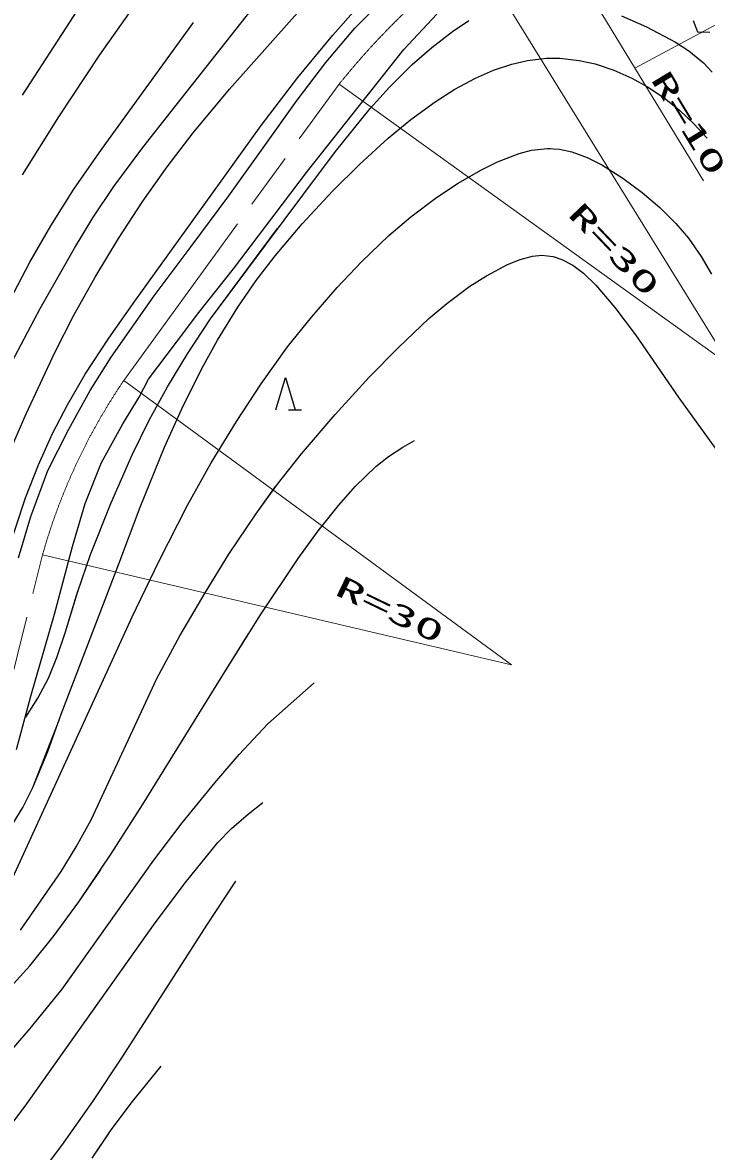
# Model space of a CAD drawing. Units: millimetres, scale not verified. Extents: x 40000 to 680000, y 20000 to 380000.
# Drawn here: x 255966 to 298344, y 247309 to 317277 of the extents above; entities that cross this region are included whole.
import ezdxf
from ezdxf.enums import TextEntityAlignment as Align

# ---------------------------------------------------------------- set-up
doc = ezdxf.new("R2010")
doc.units = ezdxf.units.MM
doc.header["$LTSCALE"] = 1000
doc.linetypes.add('CHAIN', pattern=[18.5, 12, -1.5, 3.5, -1.5])
for name, color, linetype, lineweight in [('M-BGD', 7, 'Continuous', 25), ('M-BMK', 2, 'CHAIN', 13), ('M-STR-HTXT', 7, 'Continuous', 13)]:
    doc.layers.add(name, color=color, linetype=linetype, lineweight=lineweight)
doc.styles.add('ＭＳ ゴシック', font='')
doc.styles.get('ＭＳ ゴシック').set_extended_font_data('MS Gothic')

msp = doc.modelspace()

# ---------------------------------------------------------------- linework, layer by layer
at = {"layer": 'M-BGD'}
for p, q in [((271316, 315990), (277656, 323150)), ((255953, 312775), (260921, 320418)), ((265182, 311762), (271106, 319303)), ((260764, 315278), (263182, 318755)), ((275194, 316505), (277330, 318932)), ((276557, 316932), (278425, 318821)), ((279597, 315604), (281629, 317805)), ((293089, 317702), (294628, 317006)), ((293089, 317702), (294628, 317006)), ((260850, 309412), (266568, 317287)), ((282613, 316716), (283629, 317396)), ((294628, 317006), (296429, 316059)), ((294628, 317006), (296429, 316059)), ((297531, 317411), (297798, 316710)), ((273030, 313882), (275194, 316505)), ((274750, 314808), (276557, 316932)), ((281324, 315730), (282613, 316716)), ((281324, 315730), (282613, 316716)), ((297798, 316710), (298549, 316686)), ((268799, 313143), (271316, 315990)), ((268799, 313143), (271316, 315990)), ((273614, 308061), (279597, 315604)), ((280115, 314675), (281324, 315730)), ((280115, 314675), (281324, 315730)), ((296429, 316059), (297256, 315516)), ((296429, 316059), (297256, 315516)), ((258223, 311445), (260764, 315278)), ((286281, 314707), (287250, 314931)), ((286281, 314707), (287250, 314931)), ((287250, 314931), (288431, 315070)), ((287250, 314931), (288431, 315070)), ((288431, 315070), (288672, 315079)), ((288431, 315070), (289266, 315070)), ((289266, 315070), (290456, 314936)), ((290456, 314936), (291441, 314714)), ((290456, 314936), (291441, 314714)), ((297256, 315516), (298158, 314774)), ((297256, 315516), (298158, 314774)), ((272992, 312465), (274750, 314808)), ((278699, 313273), (280115, 314675)), ((278699, 313273), (280115, 314675)), ((284025, 313829), (285141, 314322)), ((284025, 313829), (285141, 314322)), ((285141, 314322), (286281, 314707)), ((285141, 314322), (286281, 314707)), ((291441, 314714), (292601, 314329)), ((291441, 314714), (292601, 314329)), ((292601, 314329), (293724, 313828)), ((298158, 314774), (298305, 314632)), ((298158, 314774), (298704, 314194)), ((270750, 310890), (273030, 313882)), ((282760, 313142), (284025, 313829)), ((282760, 313142), (284025, 313829)), ((293724, 313828), (294695, 313287)), ((266547, 310446), (268799, 313143)), ((266547, 310446), (268799, 313143)), ((277496, 311947), (278699, 313273)), ((277496, 311947), (278699, 313273)), ((281537, 312361), (282760, 313142)), ((281537, 312361), (282760, 313142)), ((294695, 313287), (295723, 312604)), ((270867, 309511), (272992, 312465)), ((280034, 311266), (281537, 312361)), ((295723, 312604), (296683, 311842)), ((255953, 307838), (258223, 311445)), ((263414, 309537), (265182, 311762)), ((263414, 309537), (265182, 311762)), ((275368, 309293), (277496, 311947)), ((296683, 311842), (297571, 311008)), ((268533, 307812), (270750, 310890)), ((278631, 310115), (280034, 311266)), ((278631, 310115), (280034, 311266)), ((297571, 311008), (298382, 310109)), ((264918, 308334), (266547, 310446)), ((264918, 308334), (266547, 310446)), ((276856, 308505), (278631, 310115)), ((276856, 308505), (278631, 310115)), ((259148, 306945), (260850, 309412)), ((261629, 307125), (263414, 309537)), ((261629, 307125), (263414, 309537)), ((268747, 306548), (270867, 309511)), ((273324, 306586), (275368, 309293)), ((286738, 309161), (287514, 309363)), ((286738, 309161), (287514, 309363)), ((286738, 309161), (287514, 309363)), ((287514, 309363), (288490, 309475)), ((287514, 309363), (288490, 309475)), ((287514, 309363), (288490, 309475)), ((288490, 309475), (288658, 309475)), ((288490, 309475), (289239, 309428)), ((288490, 309475), (289239, 309428)), ((289239, 309428), (290005, 309262)), ((289239, 309428), (290005, 309262)), ((290005, 309262), (290948, 308918)), ((290005, 309262), (290948, 308918)), ((284373, 308128), (285402, 308637)), ((285402, 308637), (286738, 309161)), ((290948, 308918), (291866, 308454)), ((290948, 308918), (291866, 308454)), ((263415, 306212), (264918, 308334)), ((263415, 306212), (264918, 308334)), ((269043, 302017), (273614, 308061)), ((275174, 306829), (276856, 308505)), ((275174, 306829), (276856, 308505)), ((282956, 307319), (284373, 308128)), ((282956, 307319), (284373, 308128)), ((291866, 308454), (293158, 307630)), ((262932, 300001), (268533, 307812)), ((281613, 306436), (282956, 307319)), ((281613, 306436), (282956, 307319)), ((293158, 307630), (294369, 306735)), ((257710, 304684), (259148, 306945)), ((260319, 305177), (261629, 307125)), ((260319, 305177), (261629, 307125)), ((266409, 303401), (268747, 306548)), ((267616, 298912), (273324, 306586)), ((273302, 304793), (275174, 306829)), ((294369, 306735), (295460, 305807)), ((294369, 306735), (295460, 305807)), ((261904, 303903), (263415, 306212)), ((261904, 303903), (263415, 306212)), ((280024, 305238), (281613, 306436)), ((280024, 305238), (281613, 306436)), ((295460, 305807), (296457, 304815)), ((295460, 305807), (296457, 304815)), ((259177, 303297), (260319, 305177)), ((259177, 303297), (260319, 305177)), ((278663, 304080), (280024, 305238)), ((278663, 304080), (280024, 305238)), ((256415, 302437), (257710, 304684)), ((256415, 302437), (257710, 304684)), ((267616, 298912), (271768, 304513)), ((271618, 302815), (273302, 304793)), ((296457, 304815), (297229, 303909)), ((296457, 304815), (297229, 303909)), ((260456, 301506), (261904, 303903)), ((260456, 301506), (261904, 303903)), ((276974, 302454), (278663, 304080)), ((297229, 303909), (298024, 302784)), ((297229, 303909), (298024, 302784)), ((257066, 299553), (259177, 303297)), ((264120, 300350), (266409, 303401)), ((255208, 300138), (256415, 302437)), ((255208, 300138), (256415, 302437)), ((270446, 301296), (271618, 302815)), ((275457, 300850), (276974, 302454)), ((284722, 301590), (286024, 302286)), ((284722, 301590), (286024, 302286)), ((286024, 302286), (286798, 302598)), ((286024, 302286), (286798, 302598)), ((286798, 302598), (287573, 302797)), ((286798, 302598), (287573, 302797)), ((287573, 302797), (288144, 302852)), ((288144, 302852), (288850, 302775)), ((288850, 302775), (289384, 302599)), ((289384, 302599), (290066, 302233)), ((298024, 302784), (298650, 301673)), ((266893, 299302), (269043, 302017)), ((283688, 300931), (284722, 301590)), ((283688, 300931), (284722, 301590)), ((290066, 302233), (290716, 301743)), ((290716, 301743), (291485, 301004)), ((259145, 299144), (260456, 301506)), ((259145, 299144), (260456, 301506)), ((269312, 299646), (270446, 301296)), ((282258, 299871), (283688, 300931)), ((291485, 301004), (292667, 299613)), ((261456, 296539), (264120, 300350)), ((273883, 299044), (275457, 300850)), ((273883, 299044), (275457, 300850)), ((255092, 295846), (257066, 299553)), ((261309, 297719), (262932, 300001)), ((261309, 297719), (262932, 300001)), ((268050, 297602), (269312, 299646)), ((268050, 297602), (269312, 299646)), ((281152, 298926), (282258, 299871)), ((292667, 299613), (293947, 297931)), ((257971, 296825), (259145, 299144)), ((257971, 296825), (259145, 299144)), ((265496, 297460), (266893, 299302)), ((266179, 296744), (267616, 298912)), ((266179, 296744), (267616, 298912)), ((272390, 297176), (273883, 299044)), ((272390, 297176), (273883, 299044)), ((279253, 297142), (281152, 298926)), ((279253, 297142), (281152, 298926)), ((259845, 295489), (261309, 297719)), ((259845, 295489), (261309, 297719)), ((263777, 295175), (265496, 297460)), ((267071, 295837), (268050, 297602)), ((267071, 295837), (268050, 297602)), ((293947, 297931), (296637, 294011)), ((256189, 293021), (257971, 296825)), ((264937, 294690), (266179, 296744)), ((264937, 294690), (266179, 296744)), ((270757, 294893), (272390, 297176)), ((277436, 295289), (279253, 297142)), ((277436, 295289), (279253, 297142)), ((260158, 294479), (261456, 296539)), ((258741, 293584), (259845, 295489)), ((258741, 293584), (259845, 295489)), ((265825, 293328), (267071, 295837)), ((265825, 293328), (267071, 295837)), ((267071, 295837), (267079, 295853)), ((271653, 293279), (272253, 295279)), ((272253, 295279), (272853, 293279)), ((275336, 292985), (277436, 295289)), ((263191, 294062), (263777, 295175)), ((263819, 292635), (264937, 294690)), ((269216, 292550), (270757, 294893)), ((258823, 292076), (260158, 294479)), ((262171, 292397), (263191, 294062)), ((296637, 294011), (299320, 290292)), ((257825, 291803), (258741, 293584)), ((257825, 291803), (258741, 293584)), ((264761, 290956), (265825, 293328)), ((264761, 290956), (265825, 293328)), ((272453, 293279), (273253, 293279)), ((254503, 289186), (256189, 293021)), ((262764, 290478), (263819, 292635)), ((267658, 289986), (269216, 292550)), ((273259, 290549), (275336, 292985)), ((256951, 289871), (257825, 291803)), ((256951, 289871), (257825, 291803)), ((257525, 289520), (258823, 292076)), ((260858, 290006), (262171, 292397)), ((279522, 290951), (280259, 291367)), ((261441, 287461), (262764, 290478)), ((263255, 287247), (264761, 290956)), ((271766, 288673), (273259, 290549)), ((271766, 288673), (273259, 290549)), ((277863, 289765), (278643, 290388)), ((278643, 290388), (279522, 290951)), ((256142, 287824), (256951, 289871)), ((256142, 287824), (256951, 289871)), ((259842, 287459), (260858, 290006)), ((266191, 287371), (267658, 289986)), ((276606, 288533), (277863, 289765)), ((276606, 288533), (277863, 289765)), ((256476, 286655), (257525, 289520)), ((270419, 286817), (271766, 288673)), ((270419, 286817), (271766, 288673)), ((270419, 286817), (271645, 288514)), ((275537, 287340), (276606, 288533)), ((275537, 287340), (276606, 288533)), ((254886, 284006), (256142, 287824)), ((259066, 284797), (259842, 287459)), ((260173, 284309), (261441, 287461)), ((261866, 283561), (263255, 287247)), ((264401, 283868), (266191, 287371)), ((274215, 285693), (275537, 287340)), ((274215, 285693), (275537, 287340)), ((274215, 285693), (275537, 287340)), ((255713, 284099), (256476, 286655)), ((268750, 284323), (270419, 286817)), ((268750, 284323), (270419, 286817)), ((273042, 284070), (274404, 285944)), ((273042, 284070), (274215, 285693)), ((273042, 284070), (274215, 285693)), ((273042, 284070), (274215, 285693)), ((257936, 280616), (259066, 284797)), ((259361, 281954), (260173, 284309)), ((259361, 281954), (260173, 284309)), ((267276, 281941), (268750, 284323)), ((267276, 281941), (268750, 284323)), ((270719, 280571), (273042, 284070)), ((258365, 274411), (261866, 283561)), ((261866, 283561), (261913, 283686)), ((262761, 280440), (264401, 283868)), ((258606, 279446), (259387, 282036)), ((258606, 279446), (259361, 281954)), ((258606, 279446), (259361, 281954)), ((265709, 279267), (267276, 281941)), ((256475, 275526), (257936, 280616)), ((268497, 277038), (270719, 280571)), ((258760, 271694), (262761, 280440)), ((258099, 277924), (258606, 279446)), ((258099, 277924), (258606, 279446)), ((264280, 276629), (265709, 279267)), ((268497, 277038), (269970, 279389)), ((257570, 276633), (258099, 277924)), ((257570, 276633), (258099, 277924)), ((256920, 275402), (257570, 276633)), ((256920, 275402), (257570, 276633)), ((260210, 267859), (264280, 276629)), ((263392, 268784), (268497, 277038)), ((271174, 273811), (274029, 276350)), ((255589, 272231), (256475, 275526)), ((256163, 274223), (256920, 275402)), ((256163, 274223), (256920, 275402)), ((257526, 272095), (258365, 274411)), ((256612, 269863), (258228, 274032)), ((269390, 271918), (271174, 273811)), ((269390, 271918), (271174, 273811)), ((254685, 262795), (258760, 271694)), ((256612, 269863), (257526, 272095)), ((267872, 270163), (269390, 271918)), ((267872, 270163), (269390, 271918)), ((265857, 267676), (267872, 270163)), ((265857, 267676), (267872, 270163)), ((255980, 268620), (256612, 269863)), ((261461, 265746), (263392, 268784)), ((269972, 268235), (270852, 268939)), ((255355, 267606), (255980, 268620)), ((268913, 267320), (269972, 268235)), ((259296, 266187), (260210, 267859)), ((264103, 265355), (265857, 267676)), ((264103, 265355), (265857, 267676)), ((268060, 266459), (268913, 267320)), ((258349, 264659), (259296, 266187)), ((266049, 263964), (268060, 266459)), ((266049, 263964), (268060, 266459)), ((258415, 257372), (264103, 265355)), ((259457, 262783), (261461, 265746)), ((264103, 265355), (264167, 265443)), ((255846, 261016), (258349, 264659)), ((259457, 262783), (260798, 264745)), ((264178, 261470), (266049, 263964)), ((264178, 261470), (266049, 263964)), ((264178, 261470), (265929, 263803)), ((267390, 261327), (269181, 264070)), ((257918, 260685), (259457, 262783)), ((257918, 260685), (259457, 262783)), ((258590, 253584), (264178, 261470)), ((262160, 253167), (267390, 261327)), ((256417, 258812), (257918, 260685)), ((256417, 258812), (257918, 260685)), ((254376, 256567), (256417, 258812)), ((256444, 254937), (258415, 257372)), ((254348, 252521), (256444, 254937)), ((256234, 250263), (258590, 253584)), ((260330, 250397), (262160, 253167)), ((262786, 250398), (264555, 252597)), ((253838, 247061), (256234, 250263)), ((258406, 247669), (260330, 250397)), ((261465, 248641), (262786, 250398)), ((260282, 246896), (261465, 248641)), ((260282, 246896), (261350, 248478)), ((256835, 245616), (258406, 247669))]:
    msp.add_line(p, q, dxfattribs=at)
at = {"layer": 'M-BMK'}
for p, q in [((262242, 295096), (275577, 313451)), ((253329, 268789), (257205, 284295))]:
    msp.add_line(p, q, dxfattribs=at)
for centre, radius, start, end in [((312808, 283529), 47766, 127.09887, 141.21224), ((293112, 274124), 37320, 145.80932, 164.18389)]:
    msp.add_arc(centre, radius, start, end, dxfattribs=at)
at = {"layer": 'M-STR-HTXT'}
for p, q in [((288209, 323850), (298156, 307465)), ((283997, 321626), (299812, 296015)), ((301340, 318453), (293916, 314449)), ((275577, 313451), (299812, 296015)), ((262242, 295096), (286267, 277459)), ((257205, 284295), (286267, 277459))]:
    msp.add_line(p, q, dxfattribs=at)

# ---------------------------------------------------------------- texts
at = {"layer": 'M-STR-HTXT', "style": 'ＭＳ ゴシック', "width": 2}
for s, rotation, p in [('R=10', 301.188, (294506, 313583)), ('R=30', 313.688, (289390, 305090)), ('R=30', 334.288, (275041, 281506))]:
    msp.add_text(s, height=1320, rotation=rotation, dxfattribs=at).set_placement(p, align=Align.BOTTOM_LEFT)

doc.saveas('drawing.dxf')
